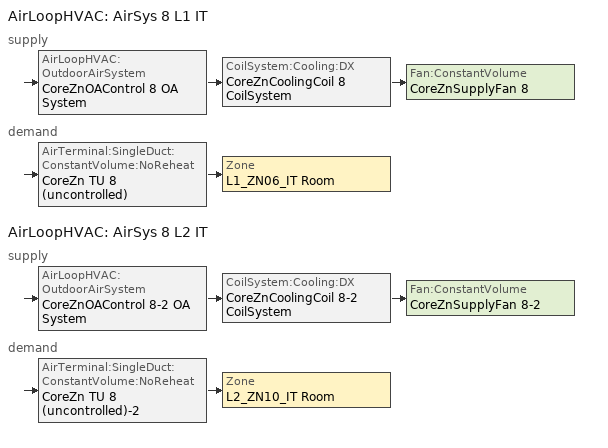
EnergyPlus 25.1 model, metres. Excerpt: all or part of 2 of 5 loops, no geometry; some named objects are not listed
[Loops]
AirLoopHVAC 'AirSys 8 L1 IT'
 supply: AirLoopHVAC:OutdoorAirSystem 'CoreZnOAControl 8 OA System' > CoilSystem:Cooling:DX 'CoreZnCoolingCoil 8 CoilSystem' > Fan:ConstantVolume 'CoreZnSupplyFan 8'
 demand: AirTerminal:SingleDuct:ConstantVolume:NoReheat 'CoreZn TU 8 (uncontrolled)' > Zone 'L1_ZN06_IT Room'
AirLoopHVAC 'AirSys 8 L2 IT'
 supply: AirLoopHVAC:OutdoorAirSystem 'CoreZnOAControl 8-2 OA System' > CoilSystem:Cooling:DX 'CoreZnCoolingCoil 8-2 CoilSystem' > Fan:ConstantVolume 'CoreZnSupplyFan 8-2'
 demand: AirTerminal:SingleDuct:ConstantVolume:NoReheat 'CoreZn TU 8 (uncontrolled)-2' > Zone 'L2_ZN10_IT Room'
[ZoneControl:Thermostat] Temperature Difference Between Cutout And Setpoint {deltaC}=0
Name | Zone or ZoneList | Control Type Schedule | Control 1
L1_ZN06_IT Room Thermostat | L1_ZN06_IT Room | L1_ZN06_IT Room Thermostat Schedule | L1_ZN06_IT Room Thermostat
L2_ZN10_IT Room Thermostat | L2_ZN10_IT Room | L2_ZN10_IT Room Thermostat Schedule | L2_ZN10_IT Room Thermostat
[ThermostatSetpoint:DualSetpoint] Heating Setpoint Temperature Schedule=DataHtgSetpt; Cooling Setpoint Temperature Schedule=DataClgSetpt
L1_ZN06_IT Room Thermostat; L2_ZN10_IT Room Thermostat
[Zone equipment]
L1_ZN06_IT Room: CoreZn TU 8 (uncontrolled)
L1_ZN07_Restroom: L1_ZN07_Restroom PropExhFan
L2_ZN10_IT Room: CoreZn TU 8 (uncontrolled)-2
[Sizing:Zone] Zone Cooling Design Supply Air Temperature {C}=14; Zone Heating Design Supply Air Temperature {C}=40; Zone Cooling Design Supply Air Humidity Ratio {kgWater/kgDryAir}=0.0085; Zone Heating Design Supply Air Humidity Ratio {kgWater/kgDryAir}=0.008; Zone Heating Sizing Factor=1; Zone Cooling Sizing Factor=1; Cooling Design Air Flow Method=DesignDay; Cooling Design Air Flow Rate {m3/s}=0; Cooling Minimum Air Flow per Zone Floor Area {m3/s-m2}=0; Cooling Minimum Air Flow {m3/s}=0; Cooling Minimum Air Flow Fraction=0; Heating Design Air Flow Method=DesignDay; Heating Design Air Flow Rate {m3/s}=0; Heating Maximum Air Flow per Zone Floor Area {m3/s-m2}=0; Heating Maximum Air Flow {m3/s}=0; Heating Maximum Air Flow Fraction=0; Account for Dedicated Outdoor Air System=No; Zone Load Sizing Method=Sensible Load Only No Latent Load; Zone Latent Cooling Design Supply Air Humidity Ratio Input Method=HumidityRatioDifference; Zone Cooling Design Supply Air Humidity Ratio Difference {kgWater/kgDryAir}=0.005; Zone Latent Heating Design Supply Air Humidity Ratio Input Method=HumidityRatioDifference; Zone Humidification Design Supply Air Humidity Ratio Difference {kgWater/kgDryAir}=0.005; Type of Space Sum to Use=Coincident
Name | Zone Cooling Design Supply Air Temperature Input Method | Zone Cooling Design Supply Air Temperature Difference {deltaC} | Zone Heating Design Supply Air Temperature Input Method | Zone Heating Design Supply Air Temperature Difference {deltaC} | Design Specification Outdoor Air Object
L1_ZN06_IT Room | TemperatureDifference | 11.1111 | TemperatureDifference | 13.8889 | L1_ZN06_IT Room Design Specification Outdoor Air
L1_ZN07_Restroom | SupplyAirTemperature | 11.11 | SupplyAirTemperature | 11.11 | L1_ZN07_Restroom Design Specification Outdoor Air
L2_ZN10_IT Room | TemperatureDifference | 11.1111 | TemperatureDifference | 13.8889 | L2_ZN10_IT Room Design Specification Outdoor Air
[DesignSpecification:OutdoorAir] Outdoor Air Method=Maximum; Outdoor Air Flow per Person {m3/s-person}=0; Outdoor Air Flow per Zone {m3/s}=0; Outdoor Air Flow Air Changes per Hour {1/hr}=0
Name | Outdoor Air Flow per Zone Floor Area {m3/s-m2}
L1_ZN06_IT Room Design Specification Outdoor Air; L2_ZN10_IT Room Design Specification Outdoor Air | 0.000762
L1_ZN07_Restroom Design Specification Outdoor Air | 0
[AirTerminal:SingleDuct:ConstantVolume:NoReheat] Availability Schedule=Always On Discrete; Maximum Air Flow Rate {m3/s}=0.0743558
CoreZn TU 8 (uncontrolled); CoreZn TU 8 (uncontrolled)-2
[AirLoopHVAC] Design Supply Air Flow Rate {m3/s}=0.0743558; Design Return Air Flow Fraction of Supply Air Flow=1
AirSys 8 L1 IT; AirSys 8 L2 IT
[Sizing:System] Type of Load to Size On=Sensible; Design Outdoor Air Flow Rate {m3/s}=Autosize; Central Heating Maximum System Air Flow Ratio=1; Preheat Design Temperature {C}=5.68434e-14; Preheat Design Humidity Ratio {kgWater/kgDryAir}=0; Precool Design Temperature {C}=5.68434e-14; Precool Design Humidity Ratio {kgWater/kgDryAir}=0; Central Cooling Design Supply Air Temperature {C}=18.3333; Central Heating Design Supply Air Temperature {C}=40; Type of Zone Sum to Use=NonCoincident; 100% Outdoor Air in Cooling=No; 100% Outdoor Air in Heating=No; Central Cooling Design Supply Air Humidity Ratio {kgWater/kgDryAir}=0.0085; Central Heating Design Supply Air Humidity Ratio {kgWater/kgDryAir}=0.008; Cooling Supply Air Flow Rate Method=DesignDay; Cooling Supply Air Flow Rate {m3/s}=0; Cooling Supply Air Flow Rate Per Floor Area {m3/s-m2}=0.00996765; Cooling Fraction of Autosized Cooling Supply Air Flow Rate=1; Cooling Supply Air Flow Rate Per Unit Cooling Capacity {m3/s-W}=3.94755e-05; Heating Supply Air Flow Rate Method=DesignDay; Heating Supply Air Flow Rate {m3/s}=0; Heating Supply Air Flow Rate Per Floor Area {m3/s-m2}=0.00996765; Heating Fraction of Autosized Heating Supply Air Flow Rate=1; Heating Fraction of Autosized Cooling Supply Air Flow Rate=1; Heating Supply Air Flow Rate Per Unit Heating Capacity {m3/s-W}=3.15882e-05; System Outdoor Air Method=ZoneSum; Zone Maximum Outdoor Air Fraction=1; Cooling Design Capacity Method=CoolingDesignCapacity; Cooling Design Capacity {W}=Autosize; Cooling Design Capacity Per Floor Area {W/m2}=234.7; Fraction of Autosized Cooling Design Capacity=1; Heating Design Capacity Method=HeatingDesignCapacity; Heating Design Capacity {W}=Autosize; Heating Design Capacity Per Floor Area {W/m2}=157; Fraction of Autosized Heating Design Capacity=1; Central Cooling Capacity Control Method=OnOff; Occupant Diversity=Autosize
AirSys 8 L1 IT; AirSys 8 L2 IT
[AvailabilityManager:NightCycle] Applicability Schedule=Always On Discrete; Fan Schedule=DataHVACAvail; Control Type=CycleOnControlZone; Thermostat Tolerance {deltaC}=1.11111; Cycling Run Time Control Type=ThermostatWithMinimumRunTime; Cycling Run Time {s}=900
Name | Control Zone or Zone List
Availability Manager Night Cycle 1 | L1_ZN06_IT Room
Availability Manager Night Cycle 2 | L2_ZN10_IT Room
[Controller:OutdoorAir] Minimum Outdoor Air Flow Rate {m3/s}=0; Maximum Outdoor Air Flow Rate {m3/s}=Autosize; Economizer Control Type=NoEconomizer; Economizer Control Action Type=ModulateFlow; Economizer Maximum Limit Enthalpy {J/kg}=64000; Lockout Type=NoLockout; Minimum Limit Type=FixedMinimum; High Humidity Control=No; High Humidity Outdoor Air Flow Ratio=1; Control High Indoor Humidity Based on Outdoor Humidity Ratio=Yes; Heat Recovery Bypass Control Type=BypassWhenWithinEconomizerLimits; Economizer Operation Staging=InterlockedWithMechanicalCooling
Name | Minimum Outdoor Air Schedule | Mechanical Ventilation Controller
CoreZnOAControl 8 | CoreZnOAControl 8 Schedule | CoreZnOAControl 8 Mech Vent Controller
CoreZnOAControl 8-2 | CoreZnOAControl 8-2 Schedule | CoreZnOAControl 8-2 Mech Vent Controller
[Controller:MechanicalVentilation] Demand Controlled Ventilation=No; System Outdoor Air Method=ZoneSum
Name | Availability Schedule | Zone or ZoneList Name 1 | Design Specification Outdoor Air Object Name 1
CoreZnOAControl 8 Mech Vent Controller | CoreZnOAControl 8 Schedule | L1_ZN06_IT Room | L1_ZN06_IT Room Design Specification Outdoor Air
CoreZnOAControl 8-2 Mech Vent Controller | CoreZnOAControl 8-2 Schedule | L2_ZN10_IT Room | L2_ZN10_IT Room Design Specification Outdoor Air
[SetpointManager:MixedAir] Control Variable=Temperature
Name | Setpoint Node or NodeList
CoreZnOAControl 8 OA System Mixed Air Node OS Default SPM | CoreZnOAControl 8 OA System Mixed Air Node
CoreZnCoolingCoil 8 Outlet Node OS Default SPM | CoreZnCoolingCoil 8 Outlet Node
CoreZnOAControl 8-2 OA System Mixed Air Node OS Default SPM | CoreZnOAControl 8-2 OA System Mixed Air Node
CoreZnCoolingCoil 8-2 Outlet Node OS Default SPM | CoreZnCoolingCoil 8-2 Outlet Node
[CoilSystem:Cooling:DX] Availability Schedule=Always On Discrete
Name | Cooling Coil
CoreZnCoolingCoil 8 CoilSystem | CoreZnCoolingCoil 8
CoreZnCoolingCoil 8-2 CoilSystem | CoreZnCoolingCoil 8-2
[Coil:Cooling:DX:SingleSpeed] Availability Schedule=Always On Discrete; Gross Rated Total Cooling Capacity {W}=20604.1; Gross Rated Sensible Heat Ratio=1; Gross Rated Cooling COP {W/W}=2.78384; Rated Air Flow Rate {m3/s}=0.0743558; Rated Evaporator Fan Power Per Volume Flow Rate 2017 {W/(m3/s)}=773.3; Rated Evaporator Fan Power Per Volume Flow Rate 2023 {W/(m3/s)}=934.4; Total Cooling Capacity Function of Temperature Curve=CoilClgDXQRatio_fTwbToadbSI; Total Cooling Capacity Function of Flow Fraction Curve=CoilClgDXSnglQRatio_fCFMRatio; Energy Input Ratio Function of Temperature Curve=CoilClgDXEIRRatio_fTwbToadbSI; Energy Input Ratio Function of Flow Fraction Curve=CoilClgDXSnglEIRRatio_fCFMRatio; Part Load Fraction Correlation Curve=CoilClgDXEIRRatio_fQFrac; Minimum Outdoor Dry-Bulb Temperature for Compressor Operation {C}=-25; Nominal Time for Condensate Removal to Begin {s}=0; Ratio of Initial Moisture Evaporation Rate and Steady State Latent Capacity=0; Maximum Cycling Rate {cycles/hr}=0; Latent Capacity Time Constant {s}=0; Condenser Type=AirCooled; Evaporative Condenser Effectiveness=0.9; Evaporative Condenser Air Flow Rate {m3/s}=Autosize; Evaporative Condenser Pump Rated Power Consumption {W}=Autosize; Crankcase Heater Capacity {W}=58.3566; Maximum Outdoor Dry-Bulb Temperature for Crankcase Heater Operation {C}=10; Basin Heater Capacity {W/K}=0; Basin Heater Setpoint Temperature {C}=2
CoreZnCoolingCoil 8; CoreZnCoolingCoil 8-2
[Fan:ConstantVolume] Availability Schedule=DataHVACAvail; Fan Total Efficiency=0.55575; Pressure Rise {Pa}=683.321; Maximum Flow Rate {m3/s}=0.0743558; Motor Efficiency=0.855; Motor In Airstream Fraction=1
CoreZnSupplyFan 8; CoreZnSupplyFan 8-2
[SetpointManager:SingleZone:Reheat] Control Variable=Temperature; Minimum Supply Air Temperature {C}=-99; Maximum Supply Air Temperature {C}=99
Name | Control Zone | Setpoint Node or NodeList
Setpoint Manager Single Zone Reheat 1 | L1_ZN06_IT Room | CoreZnSupplyFan 8 Outlet Node
Setpoint Manager Single Zone Reheat 2 | L2_ZN10_IT Room | CoreZnSupplyFan 8-2 Outlet Node
[Schedule:Year]
DataHtgSetpt: DataHtgSetptWk, 1, 1, 12, 31
DataClgSetpt: DataClgSetptWk, 1, 1, 12, 31
CoreZnOAControl 8 Schedule: CoreZnOAControl 8 Schedule Week 1, 1, 1, 12, 31
CoreZnOAControl 8-2 Schedule: CoreZnOAControl 8-2 Schedule Week 1, 1, 1, 12, 31
DataHVACAvail: DataHVACAvailWk, 1, 1, 12, 31
[Schedule:Week:Daily]
DataHtgSetptWk: DataHtgSetptSun, DataHtgSetptWD, DataHtgSetptWD, DataHtgSetptWD, DataHtgSetptWD, DataHtgSetptWD, DataHtgSetptSat, DataHtgSetptSun, DataHtgSetptWD, DataHtgSetptWD, DataHtgSetptSun, DataHtgSetptSun
DataClgSetptWk: DataClgSetptSun, DataClgSetptWD, DataClgSetptWD, DataClgSetptWD, DataClgSetptWD, DataClgSetptWD, DataClgSetptSat, DataClgSetptSun, DataClgSetptWD, DataClgSetptWD, DataClgSetptSun, DataClgSetptSun
CoreZnOAControl 8 Schedule Week 1: CoreZnOAControl 8 Schedule Week 1 Sunday, CoreZnOAControl 8 Schedule Week 1 Monday, CoreZnOAControl 8 Schedule Week 1 Tuesday, CoreZnOAControl 8 Schedule Week 1 Wednesday, CoreZnOAControl 8 Schedule Week 1 Thursday, CoreZnOAControl 8 Schedule Week 1 Friday, CoreZnOAControl 8 Schedule Week 1 Saturday, CoreZnOAControl 8 Schedule Week 1 Holiday, CoreZnOAControl 8 Schedule Week 1 Summer, CoreZnOAControl 8 Schedule Week 1 Winter, CoreZnOAControl 8 Schedule Week 1 Custom 1, CoreZnOAControl 8 Schedule Week 1 Custom 2
CoreZnOAControl 8-2 Schedule Week 1: CoreZnOAControl 8-2 Schedule Week 1 Sunday, CoreZnOAControl 8-2 Schedule Week 1 Monday, CoreZnOAControl 8-2 Schedule Week 1 Tuesday, CoreZnOAControl 8-2 Schedule Week 1 Wednesday, CoreZnOAControl 8-2 Schedule Week 1 Thursday, CoreZnOAControl 8-2 Schedule Week 1 Friday, CoreZnOAControl 8-2 Schedule Week 1 Saturday, CoreZnOAControl 8-2 Schedule Week 1 Holiday, CoreZnOAControl 8-2 Schedule Week 1 Summer, CoreZnOAControl 8-2 Schedule Week 1 Winter, CoreZnOAControl 8-2 Schedule Week 1 Custom 1, CoreZnOAControl 8-2 Schedule Week 1 Custom 2
DataHVACAvailWk: DataHVACAvailSun, DataHVACAvailWD, DataHVACAvailWD, DataHVACAvailWD, DataHVACAvailWD, DataHVACAvailWD, DataHVACAvailSat, DataHVACAvailSun, AllOnHVACAvailDay, AllOnHVACAvailDay, DataHVACAvailSun, DataHVACAvailSun
[Schedule:Day:Interval]
AllOnHVACAvailDay; CoreZnOAControl 8 Schedule Week 1 Custom 1; CoreZnOAControl 8 Schedule Week 1 Custom 2; CoreZnOAControl 8 Schedule Week 1 Friday; CoreZnOAControl 8 Schedule Week 1 Holiday; CoreZnOAControl 8 Schedule Week 1 Monday; CoreZnOAControl 8 Schedule Week 1 Saturday; CoreZnOAControl 8 Schedule Week 1 Summer; CoreZnOAControl 8 Schedule Week 1 Sunday; CoreZnOAControl 8 Schedule Week 1 Thursday; CoreZnOAControl 8 Schedule Week 1 Tuesday; CoreZnOAControl 8 Schedule Week 1 Wednesday; CoreZnOAControl 8 Schedule Week 1 Winter; CoreZnOAControl 8-2 Schedule Week 1 Custom 1; CoreZnOAControl 8-2 Schedule Week 1 Custom 2; CoreZnOAControl 8-2 Schedule Week 1 Friday; CoreZnOAControl 8-2 Schedule Week 1 Holiday; CoreZnOAControl 8-2 Schedule Week 1 Monday; CoreZnOAControl 8-2 Schedule Week 1 Saturday; CoreZnOAControl 8-2 Schedule Week 1 Summer; CoreZnOAControl 8-2 Schedule Week 1 Sunday; CoreZnOAControl 8-2 Schedule Week 1 Thursday; CoreZnOAControl 8-2 Schedule Week 1 Tuesday; CoreZnOAControl 8-2 Schedule Week 1 Wednesday; CoreZnOAControl 8-2 Schedule Week 1 Winter; DataHVACAvailSat; DataHVACAvailSun; DataHVACAvailWD: No, 01:00, 1, 02:00, 1, 03:00, 1, 04:00, 1, 05:00, 1, 06:00, 1, 07:00, 1, 08:00, 1, 09:00, 1, 10:00, 1, 11:00, 1, 12:00, 1, 13:00, 1, 14:00, 1, 15:00, 1, 16:00, 1, 17:00, 1, 18:00, 1, 19:00, 1, 20:00, 1, 21:00, 1, 22:00, 1, 23:00, 1, 24:00, 1
DataHtgSetptSun; DataHtgSetptWD; DataHtgSetptSat: No, 01:00, 15.5556, 02:00, 15.5556, 03:00, 15.5556, 04:00, 15.5556, 05:00, 15.5556, 06:00, 15.5556, 07:00, 15.5556, 08:00, 15.5556, 09:00, 15.5556, 10:00, 15.5556, 11:00, 15.5556, 12:00, 15.5556, 13:00, 15.5556, 14:00, 15.5556, 15:00, 15.5556, 16:00, 15.5556, 17:00, 15.5556, 18:00, 15.5556, 19:00, 15.5556, 20:00, 15.5556, 21:00, 15.5556, 22:00, 15.5556, 23:00, 15.5556, 24:00, 15.5556
DataClgSetptSun; DataClgSetptWD; DataClgSetptSat: No, 01:00, 26.6667, 02:00, 26.6667, 03:00, 26.6667, 04:00, 26.6667, 05:00, 26.6667, 06:00, 26.6667, 07:00, 26.6667, 08:00, 26.6667, 09:00, 26.6667, 10:00, 26.6667, 11:00, 26.6667, 12:00, 26.6667, 13:00, 26.6667, 14:00, 26.6667, 15:00, 26.6667, 16:00, 26.6667, 17:00, 26.6667, 18:00, 26.6667, 19:00, 26.6667, 20:00, 26.6667, 21:00, 26.6667, 22:00, 26.6667, 23:00, 26.6667, 24:00, 26.6667
[Schedule:Compact]
L1_ZN06_IT Room Thermostat Schedule; L2_ZN10_IT Room Thermostat Schedule: Through: 12/31, For: AllDays, Until: 24:00, 4
[Schedule:Constant]
Always On Discrete: Hourly Value=1
[Curve:Biquadratic] Minimum Value of x {BasedOnField A2}=13.89; Maximum Value of x {BasedOnField A2}=25; Minimum Value of y {BasedOnField A3}=23.89; Maximum Value of y {BasedOnField A3}=46.11
Name | Coefficient1 Constant | Coefficient2 x | Coefficient3 x**2 | Coefficient4 y | Coefficient5 y**2 | Coefficient6 x*y
CoilClgDXQRatio_fTwbToadbSI | 0.86779 | 0.014245 | 0.000554 | -0.007569 | 3.2e-05 | -0.000191
CoilClgDXEIRRatio_fTwbToadbSI | 0.116709 | 0.028458 | -0.000411 | 0.021422 | 0.000162 | -0.00068
[Curve:Quadratic] Minimum Value of x {BasedOnField A2}=0; Maximum Value of x {BasedOnField A2}=100
Name | Coefficient1 Constant | Coefficient2 x | Coefficient3 x**2 | Minimum Curve Output {BasedOnField A3}
CoilClgDXSnglQRatio_fCFMRatio | 0.8 | 0.2 | 0 | 0.8
CoilClgDXSnglEIRRatio_fCFMRatio | 1.156 | -0.1816 | 0.0256
[Curve:Cubic]
CoilClgDXEIRRatio_fQFrac: Coefficient1 Constant=0; Coefficient2 x=5.1091; Coefficient3 x**2=-8.5515; Coefficient4 x**3=4.4744; Minimum Value of x {BasedOnField A2}=0.7; Maximum Value of x {BasedOnField A2}=1; Minimum Curve Output {BasedOnField A3}=0.92; Maximum Curve Output {BasedOnField A3}=1
